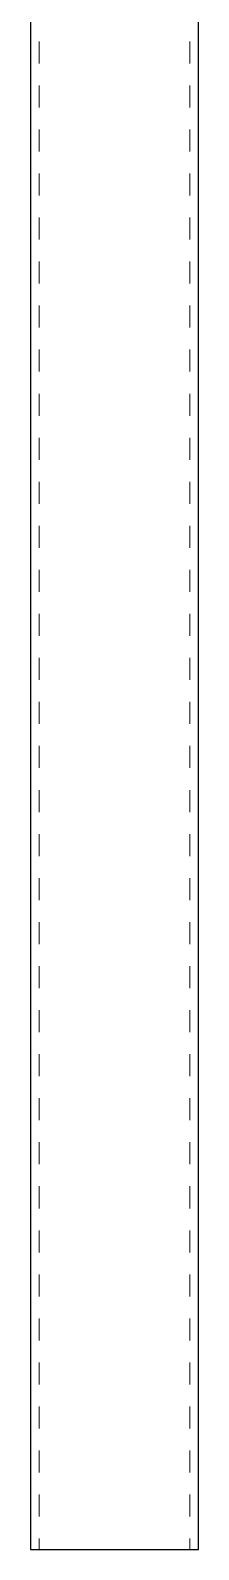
# Model space of a CAD drawing. Header units: millimetres. Extents: x 2210 to 79821, y -19430 to 2344.
# Drawn here: x 3647.8 to 3655.4, y 1572.3 to 1640.9 of the extents above; entities that cross this region are included whole.
import ezdxf

# ---------------------------------------------------------------- set-up
doc = ezdxf.new("R2010")
doc.units = ezdxf.units.MM
doc.layers.add('101', color=7, linetype='Continuous', true_color=0xffffff)

msp = doc.modelspace()

# ---------------------------------------------------------------- linework, layer by layer
at = {"layer": '101', "color": 92, "linetype": 'Continuous', "lineweight": 25}
for p, q in [((3647.829, 1717.41), (3647.829, 1572.31)), ((3655.429, 1572.31), (3655.429, 1717.41))]:
    msp.add_line(p, q, dxfattribs=at)
at = {"layer": '101', "color": 53, "linetype": 'Continuous', "lineweight": 18}
for p, q in [((3648.229, 1640.388), (3648.229, 1639.394)), ((3655.029, 1639.394), (3655.029, 1640.388)), ((3648.229, 1638.4), (3648.229, 1637.406)), ((3655.029, 1637.406), (3655.029, 1638.4)), ((3648.229, 1636.412), (3648.229, 1635.418)), ((3655.029, 1635.418), (3655.029, 1636.412)), ((3648.229, 1634.425), (3648.229, 1633.431)), ((3655.029, 1633.431), (3655.029, 1634.425)), ((3648.229, 1632.437), (3648.229, 1631.443)), ((3655.029, 1631.443), (3655.029, 1632.437)), ((3648.229, 1630.449), (3648.229, 1629.455)), ((3655.029, 1629.455), (3655.029, 1630.449)), ((3648.229, 1628.462), (3648.229, 1627.468)), ((3655.029, 1627.468), (3655.029, 1628.462)), ((3648.229, 1626.474), (3648.229, 1625.48)), ((3655.029, 1625.48), (3655.029, 1626.474)), ((3648.229, 1624.486), (3648.229, 1623.492)), ((3655.029, 1623.492), (3655.029, 1624.486)), ((3648.229, 1622.499), (3648.229, 1621.505)), ((3655.029, 1621.505), (3655.029, 1622.499)), ((3648.229, 1620.511), (3648.229, 1619.517)), ((3655.029, 1619.517), (3655.029, 1620.511)), ((3648.229, 1618.523), (3648.229, 1617.529)), ((3655.029, 1617.529), (3655.029, 1618.523)), ((3648.229, 1616.536), (3648.229, 1615.542)), ((3655.029, 1615.542), (3655.029, 1616.536)), ((3648.229, 1614.548), (3648.229, 1613.554)), ((3655.029, 1613.554), (3655.029, 1614.548)), ((3648.229, 1612.56), (3648.229, 1611.566)), ((3655.029, 1611.566), (3655.029, 1612.56)), ((3648.229, 1610.573), (3648.229, 1609.579)), ((3655.029, 1609.579), (3655.029, 1610.573)), ((3648.229, 1608.585), (3648.229, 1607.591)), ((3655.029, 1607.591), (3655.029, 1608.585)), ((3648.229, 1606.597), (3648.229, 1605.603)), ((3655.029, 1605.603), (3655.029, 1606.597)), ((3648.229, 1604.61), (3648.229, 1603.616)), ((3655.029, 1603.616), (3655.029, 1604.61)), ((3648.229, 1602.622), (3648.229, 1601.628)), ((3655.029, 1601.628), (3655.029, 1602.622)), ((3648.229, 1600.634), (3648.229, 1599.64)), ((3655.029, 1599.64), (3655.029, 1600.634)), ((3648.229, 1598.647), (3648.229, 1597.653)), ((3655.029, 1597.653), (3655.029, 1598.647)), ((3648.229, 1596.659), (3648.229, 1595.665)), ((3655.029, 1595.665), (3655.029, 1596.659)), ((3648.229, 1594.671), (3648.229, 1593.677)), ((3655.029, 1593.677), (3655.029, 1594.671)), ((3648.229, 1592.683), (3648.229, 1591.69)), ((3655.029, 1591.69), (3655.029, 1592.683)), ((3648.229, 1590.696), (3648.229, 1589.702)), ((3655.029, 1589.702), (3655.029, 1590.696)), ((3648.229, 1588.708), (3648.229, 1587.714)), ((3655.029, 1587.714), (3655.029, 1588.708)), ((3648.229, 1586.72), (3648.229, 1585.727)), ((3655.029, 1585.727), (3655.029, 1586.72)), ((3648.229, 1584.733), (3648.229, 1583.739)), ((3655.029, 1583.739), (3655.029, 1584.733)), ((3648.229, 1582.745), (3648.229, 1581.751)), ((3655.029, 1581.751), (3655.029, 1582.745)), ((3648.229, 1580.757), (3648.229, 1579.764)), ((3655.029, 1579.764), (3655.029, 1580.757)), ((3648.229, 1578.77), (3648.229, 1577.776)), ((3655.029, 1577.776), (3655.029, 1578.77)), ((3648.229, 1576.782), (3648.229, 1575.788)), ((3655.029, 1575.788), (3655.029, 1576.782)), ((3648.229, 1574.794), (3648.229, 1573.801)), ((3655.029, 1573.801), (3655.029, 1574.794)), ((3648.229, 1572.807), (3648.229, 1572.31)), ((3655.029, 1572.31), (3655.029, 1572.807))]:
    msp.add_line(p, q, dxfattribs=at)
at = {"layer": '101', "color": 92, "linetype": 'Continuous', "lineweight": 25}
msp.add_open_spline([(3647.829, 1572.31), (3648.264, 1572.31), (3649.47, 1572.31), (3651.171, 1572.31), (3652.976, 1572.31), (3654.473, 1572.31), (3655.319, 1572.31), (3655.429, 1572.31)], degree=1, knots=[0, 0, 0.057274, 0.215969, 0.43973, 0.677303, 0.874255, 0.985471, 1, 1], dxfattribs=at)

doc.saveas('drawing.dxf')
